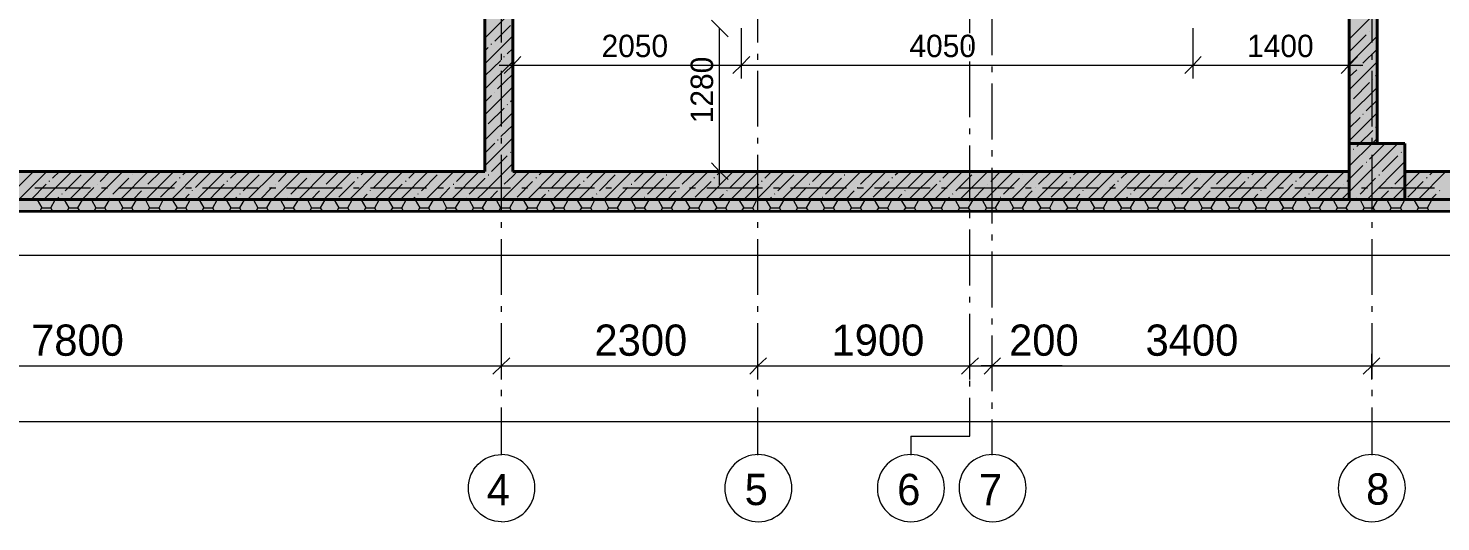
# Model space of a CAD drawing. Header units: millimetres. Extents: x -401725 to 250493, y 305116 to 802890.
# Drawn here: x -375132.255 to -375127.27, y 508974.714 to 508976.454 of the extents above; entities that cross this region are included whole.
import ezdxf

# ---------------------------------------------------------------- set-up
doc = ezdxf.new("R2010")
doc.units = ezdxf.units.MM
doc.layers.add('PDF _Геометрия', color=7, linetype='Continuous', true_color=0x1d1d1d)
doc.layers.add('PDF _Сплошная заливка', color=7, linetype='Continuous', true_color=0xffffff)
doc.layers.add('PDF _Текст', color=7, linetype='Continuous')

msp = doc.modelspace()

# ---------------------------------------------------------------- linework, layer by layer
at = {"layer": 'PDF _Геометрия', "color": 7, "lineweight": 40}
for points in [[(-375127.4947, 508976.0471), (-375127.4947, 508979.0003), (-375127.5931, 508979.0003)], [(-375127.5931, 508977.2871), (-375127.5931, 508976.0472), (-375127.4947, 508976.0472)], [(-375130.5447, 508975.9488), (-375130.5447, 508977.2287), (-375130.6431, 508977.2287), (-375130.6431, 508975.9488)], [(-375130.6431, 508975.9488), (-375133.4979, 508975.9488), (-375133.4979, 508975.8505)], [(-375130.5447, 508975.8505), (-375127.5932, 508975.8505), (-375127.5932, 508975.9488), (-375130.5447, 508975.9488)], [(-375133.4981, 508975.8505), (-375130.6432, 508975.8505)], [(-375130.6431, 508975.8505), (-375130.5447, 508975.8505)]]:
    msp.add_lwpolyline(points, dxfattribs=at)
at = {"layer": 'PDF _Геометрия', "color": 7, "lineweight": 9}
for points in [[(-375128.9314, 508976.4371), (-375128.9314, 508976.6338)], [(-375130.5847, 508976.4038), (-375130.5847, 508976.6004)], [(-375129.6797, 508976.4038), (-375129.6797, 508976.6004)], [(-375127.5131, 508976.6005), (-375127.5131, 508976.4038)], [(-375128.8531, 508976.3588), (-375128.8531, 508976.5554)], [(-375129.8147, 508975.9021), (-375129.8147, 508976.4538)], [(-375129.7381, 508976.3238), (-375129.7381, 508976.4538)], [(-375128.1431, 508976.3238), (-375128.1431, 508976.4538)], [(-375128.9314, 508976.3755), (-375128.9314, 508976.3971)], [(-375130.5847, 508976.3421), (-375130.5847, 508976.3638)], [(-375130.5447, 508976.3654), (-375130.5447, 508976.3238), (-375130.5447, 508976.2771)], [(-375129.6797, 508976.3421), (-375129.6797, 508976.3638)], [(-375128.9314, 508976.1405), (-375128.9314, 508976.3371)], [(-375127.5931, 508976.3654), (-375127.5931, 508976.3238), (-375127.5931, 508976.2771)], [(-375127.5131, 508976.3638), (-375127.5131, 508976.3421)], [(-375130.5931, 508976.3238), (-375129.7381, 508976.3238)], [(-375130.5847, 508976.1071), (-375130.5847, 508976.3038)], [(-375129.7381, 508976.2771), (-375129.7381, 508976.3238), (-375128.1431, 508976.3238)], [(-375129.6797, 508976.1071), (-375129.6797, 508976.3038)], [(-375128.8531, 508976.2988), (-375128.8531, 508976.3188)], [(-375128.1431, 508976.2771), (-375128.1431, 508976.3238), (-375127.5448, 508976.3238)], [(-375127.5131, 508976.3038), (-375127.5131, 508976.1071)], [(-375128.8531, 508976.0621), (-375128.8531, 508976.2588)], [(-375128.9314, 508976.0805), (-375128.9314, 508976.1005)], [(-375130.5847, 508976.0471), (-375130.5847, 508976.0671)], [(-375129.6797, 508976.0471), (-375129.6797, 508976.0671)], [(-375128.9314, 508975.8438), (-375128.9314, 508976.0404)], [(-375127.5131, 508976.0671), (-375127.5131, 508976.0471)], [(-375130.5847, 508975.8105), (-375130.5847, 508976.0071)], [(-375129.6797, 508975.8105), (-375129.6797, 508976.0071)], [(-375128.8531, 508976.0021), (-375128.8531, 508976.0238)], [(-375127.5131, 508976.0071), (-375127.5131, 508975.8105)], [(-375130.5447, 508975.9488), (-375127.5932, 508975.9488)], [(-375129.8564, 508975.9488), (-375129.8147, 508975.9488), (-375129.7664, 508975.9488)], [(-375128.8531, 508975.7655), (-375128.8531, 508975.9621)], [(-375132.0347, 508975.8905), (-375132.2314, 508975.8905)], [(-375131.9747, 508975.8905), (-375131.9964, 508975.8905)], [(-375131.7381, 508975.8905), (-375131.9364, 508975.8905)], [(-375131.6781, 508975.8905), (-375131.6997, 508975.8905)], [(-375131.4431, 508975.8905), (-375131.6397, 508975.8905)], [(-375131.3814, 508975.8905), (-375131.4031, 508975.8905)], [(-375131.1464, 508975.8905), (-375131.3431, 508975.8905)], [(-375131.0864, 508975.8905), (-375131.1064, 508975.8905)], [(-375130.8497, 508975.8905), (-375131.0464, 508975.8905)], [(-375130.7897, 508975.8905), (-375130.8097, 508975.8905)], [(-375130.5531, 508975.8905), (-375130.7497, 508975.8905)], [(-375130.4931, 508975.8905), (-375130.5131, 508975.8905)], [(-375130.2564, 508975.8905), (-375130.4531, 508975.8905)], [(-375130.1964, 508975.8905), (-375130.2164, 508975.8905)], [(-375129.9597, 508975.8905), (-375130.1564, 508975.8905)], [(-375129.8997, 508975.8905), (-375129.9214, 508975.8905)], [(-375129.6631, 508975.8905), (-375129.8597, 508975.8905)], [(-375129.6031, 508975.8905), (-375129.6247, 508975.8905)], [(-375129.3664, 508975.8905), (-375129.5647, 508975.8905)], [(-375129.3064, 508975.8905), (-375129.3281, 508975.8905)], [(-375129.0714, 508975.8905), (-375129.2681, 508975.8905)], [(-375129.0114, 508975.8905), (-375129.0314, 508975.8905)], [(-375128.7747, 508975.8905), (-375128.9714, 508975.8905)], [(-375128.7147, 508975.8905), (-375128.7347, 508975.8905)], [(-375128.4781, 508975.8905), (-375128.6747, 508975.8905)], [(-375128.4181, 508975.8905), (-375128.4381, 508975.8905)], [(-375128.1814, 508975.8905), (-375128.3781, 508975.8905)], [(-375128.1214, 508975.8905), (-375128.1414, 508975.8905)], [(-375127.8847, 508975.8905), (-375128.0814, 508975.8905)], [(-375127.8247, 508975.8905), (-375127.8464, 508975.8905)], [(-375127.5881, 508975.8905), (-375127.7847, 508975.8905)], [(-375127.5281, 508975.8905), (-375127.5497, 508975.8905)], [(-375127.2914, 508975.8905), (-375127.4897, 508975.8905)], [(-375133.8914, 508975.6538), (-375114.9355, 508975.6538), (-375114.9355, 508975.8071)], [(-375133.6947, 508975.807), (-375107.8953, 508975.807)], [(-375107.8946, 508975.8104), (-375133.694, 508975.8104)], [(-375128.9314, 508975.7838), (-375128.9314, 508975.8038)], [(-375130.5847, 508975.7505), (-375130.5847, 508975.7704)], [(-375129.6797, 508975.7505), (-375129.6797, 508975.7704)], [(-375128.9314, 508975.5471), (-375128.9314, 508975.7438)], [(-375127.5131, 508975.7705), (-375127.5131, 508975.7505)], [(-375130.5847, 508975.5138), (-375130.5847, 508975.7104)], [(-375129.6797, 508975.5138), (-375129.6797, 508975.7104)], [(-375128.8531, 508975.7055), (-375128.8531, 508975.7271)], [(-375127.5131, 508975.7105), (-375127.5131, 508975.5138)], [(-375128.8531, 508975.4688), (-375128.8531, 508975.6671)], [(-375128.9314, 508975.4871), (-375128.9314, 508975.5071)], [(-375130.5847, 508975.4538), (-375130.5847, 508975.4738)], [(-375129.6797, 508975.4538), (-375129.6797, 508975.4738)], [(-375128.9314, 508975.2505), (-375128.9314, 508975.4471)], [(-375127.5131, 508975.4738), (-375127.5131, 508975.4538)], [(-375130.5847, 508975.2171), (-375130.5847, 508975.4138)], [(-375129.6797, 508975.2171), (-375129.6797, 508975.4138)], [(-375128.8531, 508975.4088), (-375128.8531, 508975.4305)], [(-375127.5131, 508975.4138), (-375127.5131, 508975.2171)], [(-375128.8531, 508975.1738), (-375128.8531, 508975.3704)], [(-375130.5847, 508975.2638), (-375130.5847, 508975.3055)], [(-375129.6797, 508975.2638), (-375129.6797, 508975.3055)], [(-375128.9314, 508975.2638), (-375128.9314, 508975.3055)], [(-375128.8531, 508975.2638), (-375128.8531, 508975.3055)], [(-375127.5131, 508975.2638), (-375127.5131, 508975.3055)], [(-375133.7031, 508975.2638), (-375130.5849, 508975.2638)], [(-375130.5847, 508975.2155), (-375130.5847, 508975.2638), (-375129.6798, 508975.2638)], [(-375129.6797, 508975.2155), (-375129.6797, 508975.2638), (-375128.9314, 508975.2638)], [(-375128.9314, 508975.2155), (-375128.9314, 508975.2638), (-375128.8531, 508975.2638)], [(-375128.8331, 508975.2638), (-375128.8914, 508975.2638)], [(-375128.8531, 508975.2155), (-375128.8531, 508975.2638), (-375127.5131, 508975.2638)], [(-375128.6064, 508975.2638), (-375128.8331, 508975.2638)], [(-375127.5131, 508975.2155), (-375127.5131, 508975.2638), (-375125.6631, 508975.2638)], [(-375128.9314, 508975.1905), (-375128.9314, 508975.2105)], [(-375130.5847, 508975.1571), (-375130.5847, 508975.1788)], [(-375129.6797, 508975.1571), (-375129.6797, 508975.1788)], [(-375129.1397, 508975.0155), (-375128.9314, 508975.0155), (-375128.9314, 508975.1504)], [(-375127.5131, 508975.1788), (-375127.5131, 508975.1571)], [(-375130.5847, 508974.9488), (-375130.5847, 508975.1171)], [(-375129.6797, 508974.9488), (-375129.6797, 508975.1171)], [(-375128.8531, 508975.1121), (-375128.8531, 508975.1338)], [(-375127.5131, 508975.1171), (-375127.5131, 508974.9488)], [(-375133.7031, 508975.0672), (-375104.7104, 508975.0672)], [(-375128.8531, 508974.9488), (-375128.8531, 508975.0738)], [(-375129.1397, 508975.0155), (-375129.1397, 508974.9488)]]:
    msp.add_lwpolyline(points, dxfattribs=at)
at = {"layer": 'PDF _Геометрия', "lineweight": 9}
for points in [[(-375130.6431, 508976.4188), (-375130.5447, 508976.5171)], [(-375127.5931, 508976.4155), (-375127.4947, 508976.5138)], [(-375130.6081, 508976.4088), (-375130.5531, 508976.4638)], [(-375127.5897, 508976.3738), (-375127.5331, 508976.4304)], [(-375127.5214, 508976.4421), (-375127.5214, 508976.4421)], [(-375130.6431, 508976.3288), (-375130.5447, 508976.4271)], [(-375130.6431, 508976.3738), (-375130.6314, 508976.3855)], [(-375130.6197, 508976.3971), (-375130.6197, 508976.3988)], [(-375130.5647, 508976.3638), (-375130.5447, 508976.3821)], [(-375127.5931, 508976.3271), (-375127.4947, 508976.4254)], [(-375127.5447, 508976.3305), (-375127.4947, 508976.3804)], [(-375130.6431, 508976.2855), (-375130.5864, 508976.3404)], [(-375130.6431, 508976.2388), (-375130.5447, 508976.3371)], [(-375130.5747, 508976.3521), (-375130.5747, 508976.3538)], [(-375127.5931, 508976.2371), (-375127.4947, 508976.3354)], [(-375130.5981, 508976.2405), (-375130.5447, 508976.2921)], [(-375127.5931, 508976.2821), (-375127.5664, 508976.3071)], [(-375127.5547, 508976.3188), (-375127.5547, 508976.3188)], [(-375127.4997, 508976.2855), (-375127.4947, 508976.2905)], [(-375130.6431, 508976.1488), (-375130.5447, 508976.2471)], [(-375127.5931, 508976.1471), (-375127.4947, 508976.2454)], [(-375127.5781, 508976.2055), (-375127.5214, 508976.2621)], [(-375127.5097, 508976.2738), (-375127.5097, 508976.2738)], [(-375130.6431, 508976.1938), (-375130.6197, 508976.2171)], [(-375130.6081, 508976.2288), (-375130.6081, 508976.2288)], [(-375130.5647, 508976.1838), (-375130.5631, 508976.1855)], [(-375130.5531, 508976.1955), (-375130.5447, 508976.2021)], [(-375127.5897, 508976.1955), (-375127.5881, 508976.1955)], [(-375127.5331, 508976.1621), (-375127.4947, 508976.2004)], [(-375130.6431, 508976.0588), (-375130.5447, 508976.1571)], [(-375130.6314, 508976.1171), (-375130.5747, 508976.1721)], [(-375127.5931, 508976.0571), (-375127.4947, 508976.1554)], [(-375127.5931, 508976.1021), (-375127.5547, 508976.1388)], [(-375127.5447, 508976.1505), (-375127.5431, 508976.1505)], [(-375130.6431, 508976.1055), (-375130.6414, 508976.1055)], [(-375130.5864, 508976.0721), (-375130.5447, 508976.1121)], [(-375127.5564, 508976.0471), (-375127.5097, 508976.0938)], [(-375127.4997, 508976.1055), (-375127.4981, 508976.1055)], [(-375130.6431, 508975.9688), (-375130.5447, 508976.0671)], [(-375130.6431, 508976.0138), (-375130.6081, 508976.0488)], [(-375130.5981, 508976.0605), (-375130.5964, 508976.0605)], [(-375127.5931, 508975.9671), (-375127.5114, 508976.0471)], [(-375127.5931, 508975.8771), (-375127.4214, 508976.0471)], [(-375127.5664, 508976.0371), (-375127.5564, 508976.0471)], [(-375127.5214, 508975.9921), (-375127.4664, 508976.0471)], [(-375127.5114, 508976.0471), (-375127.4947, 508976.0654)], [(-375130.6197, 508975.9488), (-375130.5647, 508976.0038)], [(-375130.5531, 508976.0155), (-375130.5514, 508976.0171)], [(-375127.5931, 508976.0121), (-375127.5897, 508976.0155)], [(-375127.5781, 508976.0271), (-375127.5764, 508976.0271)], [(-375127.5331, 508975.9821), (-375127.5314, 508975.9821)], [(-375127.5297, 508975.8505), (-375127.3964, 508975.9838)], [(-375127.4764, 508975.9488), (-375127.4214, 508976.0038)], [(-375127.4097, 508976.0155), (-375127.4081, 508976.0171)], [(-375127.3981, 508976.0271), (-375127.3964, 508976.0288)], [(-375132.2931, 508975.8921), (-375132.2364, 508975.9488)], [(-375132.2881, 508975.8505), (-375132.1897, 508975.9488)], [(-375132.1997, 508975.8505), (-375132.1014, 508975.9488)], [(-375132.1697, 508975.9255), (-375132.1447, 508975.9488)], [(-375132.1247, 508975.8805), (-375132.0681, 508975.9371)], [(-375132.1097, 508975.8505), (-375132.0114, 508975.9488)], [(-375132.0564, 508975.9488), (-375132.0564, 508975.9488)], [(-375132.0197, 508975.8505), (-375131.9214, 508975.9488)], [(-375132.0014, 508975.9138), (-375131.9664, 508975.9488)], [(-375131.9297, 508975.8505), (-375131.8314, 508975.9488)], [(-375131.8881, 508975.9371), (-375131.8881, 508975.9371)], [(-375131.8781, 508975.9488), (-375131.8764, 508975.9488)], [(-375131.8397, 508975.8505), (-375131.7414, 508975.9488)], [(-375131.8331, 508975.9038), (-375131.7864, 508975.9488)], [(-375131.7497, 508975.8505), (-375131.6514, 508975.9488)], [(-375131.7097, 508975.9371), (-375131.6964, 508975.9488)], [(-375131.6647, 508975.8921), (-375131.6081, 508975.9488)], [(-375131.6597, 508975.8505), (-375131.5614, 508975.9488)], [(-375131.5697, 508975.8505), (-375131.4714, 508975.9488)], [(-375131.5414, 508975.9255), (-375131.5164, 508975.9488)], [(-375131.4964, 508975.8805), (-375131.4397, 508975.9371)], [(-375131.4814, 508975.8505), (-375131.3814, 508975.9488)], [(-375131.4281, 508975.9488), (-375131.4281, 508975.9488)], [(-375131.3914, 508975.8505), (-375131.2931, 508975.9488)], [(-375131.3714, 508975.9138), (-375131.3381, 508975.9488)], [(-375131.3014, 508975.8505), (-375131.2031, 508975.9488)], [(-375131.2597, 508975.9371), (-375131.2597, 508975.9371)], [(-375131.2481, 508975.9488), (-375131.2481, 508975.9488)], [(-375131.2114, 508975.8505), (-375131.1131, 508975.9488)], [(-375131.2031, 508975.9038), (-375131.1581, 508975.9488)], [(-375131.1214, 508975.8505), (-375131.0231, 508975.9488)], [(-375131.0797, 508975.9371), (-375131.0681, 508975.9488)], [(-375131.0347, 508975.8921), (-375130.9797, 508975.9488)], [(-375131.0314, 508975.8505), (-375130.9331, 508975.9488)], [(-375130.9414, 508975.8505), (-375130.8431, 508975.9488)], [(-375130.9114, 508975.9255), (-375130.8881, 508975.9488)], [(-375130.8664, 508975.8805), (-375130.8114, 508975.9371)], [(-375130.8514, 508975.8505), (-375130.7531, 508975.9488)], [(-375130.7997, 508975.9488), (-375130.7981, 508975.9488)], [(-375130.7614, 508975.8505), (-375130.6631, 508975.9488)], [(-375130.7431, 508975.9138), (-375130.7081, 508975.9488)], [(-375130.6431, 508975.8788), (-375130.5447, 508975.9771)], [(-375130.6314, 508975.9371), (-375130.6297, 508975.9371)], [(-375130.5747, 508975.9038), (-375130.5447, 508975.9321)], [(-375130.5447, 508975.8888), (-375130.4847, 508975.9488)], [(-375130.5447, 508975.9321), (-375130.5297, 508975.9488)], [(-375130.4931, 508975.8505), (-375130.3947, 508975.9488)], [(-375130.4514, 508975.9371), (-375130.4397, 508975.9488)], [(-375130.4064, 508975.8921), (-375130.3514, 508975.9488)], [(-375130.4031, 508975.8505), (-375130.3047, 508975.9488)], [(-375130.3131, 508975.8505), (-375130.2147, 508975.9488)], [(-375130.2831, 508975.9255), (-375130.2597, 508975.9488)], [(-375130.2381, 508975.8805), (-375130.1831, 508975.9371)], [(-375130.2231, 508975.8505), (-375130.1247, 508975.9488)], [(-375130.1714, 508975.9488), (-375130.1697, 508975.9488)], [(-375130.1331, 508975.8505), (-375130.0347, 508975.9488)], [(-375130.1147, 508975.9138), (-375130.0797, 508975.9488)], [(-375130.0431, 508975.8505), (-375129.9447, 508975.9488)], [(-375130.0031, 508975.9371), (-375130.0014, 508975.9371)], [(-375129.9914, 508975.9488), (-375129.9897, 508975.9488)], [(-375129.9547, 508975.8505), (-375129.8547, 508975.9488)], [(-375129.9464, 508975.9038), (-375129.8997, 508975.9488)], [(-375129.8647, 508975.8505), (-375129.7664, 508975.9488)], [(-375129.8231, 508975.9371), (-375129.8114, 508975.9488)], [(-375129.7781, 508975.8921), (-375129.7214, 508975.9488)], [(-375129.7747, 508975.8505), (-375129.6764, 508975.9488)], [(-375129.6847, 508975.8505), (-375129.5864, 508975.9488)], [(-375129.6547, 508975.9255), (-375129.6314, 508975.9488)], [(-375129.6097, 508975.8805), (-375129.5531, 508975.9371)], [(-375129.5947, 508975.8505), (-375129.4964, 508975.9488)], [(-375129.5431, 508975.9488), (-375129.5414, 508975.9488)], [(-375129.5047, 508975.8505), (-375129.4064, 508975.9488)], [(-375129.4864, 508975.9138), (-375129.4514, 508975.9488)], [(-375129.4147, 508975.8505), (-375129.3164, 508975.9488)], [(-375129.3747, 508975.9371), (-375129.3731, 508975.9371)], [(-375129.3631, 508975.9488), (-375129.3614, 508975.9488)], [(-375129.3247, 508975.8505), (-375129.2264, 508975.9488)], [(-375129.3181, 508975.9038), (-375129.2714, 508975.9488)], [(-375129.2347, 508975.8505), (-375129.1364, 508975.9488)], [(-375129.1947, 508975.9371), (-375129.1814, 508975.9488)], [(-375129.1497, 508975.8921), (-375129.0931, 508975.9488)], [(-375129.1464, 508975.8505), (-375129.0464, 508975.9488)], [(-375129.0564, 508975.8505), (-375128.9581, 508975.9488)], [(-375129.0264, 508975.9255), (-375129.0031, 508975.9488)], [(-375128.9814, 508975.8805), (-375128.9247, 508975.9371)], [(-375128.9664, 508975.8505), (-375128.8681, 508975.9488)], [(-375128.9131, 508975.9488), (-375128.9131, 508975.9488)], [(-375128.8764, 508975.8505), (-375128.7781, 508975.9488)], [(-375128.8581, 508975.9138), (-375128.8231, 508975.9488)], [(-375128.7864, 508975.8505), (-375128.6881, 508975.9488)], [(-375128.7447, 508975.9371), (-375128.7447, 508975.9371)], [(-375128.7347, 508975.9488), (-375128.7331, 508975.9488)], [(-375128.6964, 508975.8505), (-375128.5981, 508975.9488)], [(-375128.6897, 508975.9038), (-375128.6431, 508975.9488)], [(-375128.6064, 508975.8505), (-375128.5081, 508975.9488)], [(-375128.5664, 508975.9371), (-375128.5531, 508975.9488)], [(-375128.5214, 508975.8921), (-375128.4647, 508975.9488)], [(-375128.5164, 508975.8505), (-375128.4181, 508975.9488)], [(-375128.4264, 508975.8505), (-375128.3281, 508975.9488)], [(-375128.3981, 508975.9255), (-375128.3731, 508975.9488)], [(-375128.3531, 508975.8805), (-375128.2964, 508975.9371)], [(-375128.3381, 508975.8505), (-375128.2397, 508975.9488)], [(-375128.2847, 508975.9488), (-375128.2847, 508975.9488)], [(-375128.2481, 508975.8505), (-375128.1497, 508975.9488)], [(-375128.2297, 508975.9138), (-375128.1947, 508975.9488)], [(-375128.1581, 508975.8505), (-375128.0597, 508975.9488)], [(-375128.1164, 508975.9371), (-375128.1164, 508975.9371)], [(-375128.1047, 508975.9488), (-375128.1047, 508975.9488)], [(-375128.0681, 508975.8505), (-375127.9697, 508975.9488)], [(-375128.0614, 508975.9038), (-375128.0147, 508975.9488)], [(-375127.9781, 508975.8505), (-375127.8797, 508975.9488)], [(-375127.9364, 508975.9371), (-375127.9247, 508975.9488)], [(-375127.8914, 508975.8921), (-375127.8364, 508975.9488)], [(-375127.8881, 508975.8505), (-375127.7897, 508975.9488)], [(-375127.7981, 508975.8505), (-375127.6997, 508975.9488)], [(-375127.7681, 508975.9255), (-375127.7447, 508975.9488)], [(-375127.7231, 508975.8805), (-375127.6681, 508975.9371)], [(-375127.7081, 508975.8505), (-375127.6097, 508975.9488)], [(-375127.6564, 508975.9488), (-375127.6547, 508975.9488)], [(-375127.5997, 508975.9138), (-375127.5931, 508975.9221), (-375127.5447, 508975.9704)], [(-375127.4881, 508975.9371), (-375127.4864, 508975.9371)], [(-375127.4314, 508975.9038), (-375127.3964, 508975.9388)], [(-375127.3964, 508975.8938), (-375127.3414, 508975.9488)], [(-375127.3964, 508975.9388), (-375127.3864, 508975.9488)], [(-375127.3497, 508975.8505), (-375127.2514, 508975.9488)], [(-375127.3081, 508975.9371), (-375127.2964, 508975.9488)], [(-375132.2447, 508975.8505), (-375132.1914, 508975.9038)], [(-375132.1797, 508975.9138), (-375132.1797, 508975.9155)], [(-375132.0647, 508975.8505), (-375132.0231, 508975.8921)], [(-375132.0114, 508975.9038), (-375132.0114, 508975.9038)], [(-375131.9564, 508975.8688), (-375131.8997, 508975.9254)], [(-375131.8431, 508975.8921), (-375131.8431, 508975.8921)], [(-375131.7881, 508975.8588), (-375131.7314, 508975.9138)], [(-375131.7197, 508975.9255), (-375131.7197, 508975.9271)], [(-375131.6747, 508975.8805), (-375131.6747, 508975.8821)], [(-375131.6147, 508975.8505), (-375131.5631, 508975.9038)], [(-375131.5514, 508975.9138), (-375131.5514, 508975.9155)], [(-375131.4364, 508975.8505), (-375131.3947, 508975.8921)], [(-375131.3831, 508975.9038), (-375131.3831, 508975.9038)], [(-375131.3281, 508975.8688), (-375131.2714, 508975.9254)], [(-375131.2147, 508975.8921), (-375131.2147, 508975.8921)], [(-375131.1581, 508975.8588), (-375131.1031, 508975.9138)], [(-375131.0914, 508975.9255), (-375131.0914, 508975.9271)], [(-375131.0464, 508975.8805), (-375131.0464, 508975.8821)], [(-375130.9864, 508975.8505), (-375130.9347, 508975.9038)], [(-375130.9231, 508975.9138), (-375130.9214, 508975.9155)], [(-375130.8064, 508975.8505), (-375130.7664, 508975.8921)], [(-375130.7547, 508975.9038), (-375130.7531, 508975.9038)], [(-375130.6981, 508975.8688), (-375130.6431, 508975.9238)], [(-375130.6431, 508975.9238), (-375130.6431, 508975.9255)], [(-375130.5864, 508975.8921), (-375130.5847, 508975.8921)], [(-375130.5831, 508975.8505), (-375130.5447, 508975.8888)], [(-375130.5297, 508975.8588), (-375130.4747, 508975.9138)], [(-375130.4631, 508975.9255), (-375130.4614, 508975.9271)], [(-375130.4181, 508975.8805), (-375130.4164, 508975.8821)], [(-375130.3581, 508975.8505), (-375130.3064, 508975.9038)], [(-375130.2947, 508975.9138), (-375130.2931, 508975.9155)], [(-375130.1781, 508975.8505), (-375130.1381, 508975.8921)], [(-375130.1264, 508975.9038), (-375130.1247, 508975.9038)], [(-375130.0697, 508975.8688), (-375130.0131, 508975.9254)], [(-375129.9581, 508975.8921), (-375129.9564, 508975.8921)], [(-375129.9014, 508975.8588), (-375129.8447, 508975.9138)], [(-375129.8347, 508975.9255), (-375129.8331, 508975.9271)], [(-375129.7897, 508975.8805), (-375129.7881, 508975.8821)], [(-375129.7297, 508975.8505), (-375129.6764, 508975.9038)], [(-375129.6664, 508975.9138), (-375129.6647, 508975.9155)], [(-375129.5497, 508975.8505), (-375129.5081, 508975.8921)], [(-375129.4981, 508975.9038), (-375129.4964, 508975.9038)], [(-375129.4414, 508975.8688), (-375129.3847, 508975.9254)], [(-375129.3297, 508975.8921), (-375129.3281, 508975.8921)], [(-375129.2731, 508975.8588), (-375129.2164, 508975.9138)], [(-375129.2064, 508975.9255), (-375129.2047, 508975.9271)], [(-375129.1614, 508975.8805), (-375129.1597, 508975.8821)], [(-375129.1014, 508975.8505), (-375129.0481, 508975.9038)], [(-375129.0364, 508975.9138), (-375129.0364, 508975.9155)], [(-375128.9214, 508975.8505), (-375128.8797, 508975.8921)], [(-375128.8681, 508975.9038), (-375128.8681, 508975.9038)], [(-375128.8131, 508975.8688), (-375128.7564, 508975.9254)], [(-375128.6997, 508975.8921), (-375128.6997, 508975.8921)], [(-375128.6447, 508975.8588), (-375128.5881, 508975.9138)], [(-375128.5764, 508975.9255), (-375128.5764, 508975.9271)], [(-375128.5314, 508975.8805), (-375128.5314, 508975.8821)], [(-375128.4714, 508975.8505), (-375128.4197, 508975.9038)], [(-375128.4081, 508975.9138), (-375128.4081, 508975.9155)], [(-375128.2931, 508975.8505), (-375128.2514, 508975.8921)], [(-375128.2397, 508975.9038), (-375128.2397, 508975.9038)], [(-375128.1847, 508975.8688), (-375128.1281, 508975.9254)], [(-375128.0714, 508975.8921), (-375128.0714, 508975.8921)], [(-375128.0164, 508975.8588), (-375127.9597, 508975.9138)], [(-375127.9481, 508975.9255), (-375127.9481, 508975.9271)], [(-375127.9031, 508975.8805), (-375127.9031, 508975.8821)], [(-375127.8431, 508975.8505), (-375127.7914, 508975.9038)], [(-375127.7797, 508975.9138), (-375127.7797, 508975.9155)], [(-375127.6631, 508975.8505), (-375127.6231, 508975.8921)], [(-375127.6114, 508975.9038), (-375127.6114, 508975.9038)], [(-375127.5547, 508975.8688), (-375127.4997, 508975.9254)], [(-375127.4431, 508975.8921), (-375127.4414, 508975.8921)], [(-375127.4397, 508975.8505), (-375127.3964, 508975.8938)], [(-375127.3864, 508975.8588), (-375127.3314, 508975.9138)], [(-375127.3197, 508975.9255), (-375127.3181, 508975.9271)], [(-375127.2747, 508975.8805), (-375127.2731, 508975.8821)], [(-375132.2547, 508975.8505), (-375132.2547, 508975.8488), (-375132.2231, 508975.8488)], [(-375132.2231, 508975.8488), (-375132.2214, 508975.8505)], [(-375132.2231, 508975.8488), (-375132.2064, 508975.8205), (-375132.1747, 508975.8205)], [(-375132.1747, 508975.8205), (-375132.1597, 508975.8488)], [(-375132.1597, 508975.8505), (-375132.1597, 508975.8488), (-375132.1281, 508975.8488)], [(-375132.1547, 508975.8505), (-375132.1464, 508975.8588)], [(-375132.1347, 508975.8688), (-375132.1347, 508975.8705)], [(-375132.1281, 508975.8488), (-375132.1114, 508975.8205), (-375132.0797, 508975.8205)], [(-375132.1264, 508975.8488), (-375132.1264, 508975.8505)], [(-375132.0731, 508975.8105), (-375132.0797, 508975.8205), (-375132.0631, 508975.8488)], [(-375132.0647, 508975.8505), (-375132.0631, 508975.8488), (-375132.0314, 508975.8488)], [(-375132.0314, 508975.8488), (-375132.0314, 508975.8505)], [(-375132.0314, 508975.8488), (-375132.0164, 508975.8205), (-375131.9847, 508975.8205)], [(-375131.9847, 508975.8205), (-375131.9681, 508975.8488)], [(-375131.9697, 508975.8505), (-375131.9681, 508975.8488), (-375131.9364, 508975.8488)], [(-375131.9664, 508975.8588), (-375131.9664, 508975.8588)], [(-375131.9364, 508975.8488), (-375131.9364, 508975.8505)], [(-375131.9364, 508975.8488), (-375131.9214, 508975.8205), (-375131.8897, 508975.8205)], [(-375131.8831, 508975.8105), (-375131.8897, 508975.8205), (-375131.8731, 508975.8488)], [(-375131.8847, 508975.8505), (-375131.8547, 508975.8805)], [(-375131.8747, 508975.8505), (-375131.8731, 508975.8488), (-375131.8414, 508975.8488)], [(-375131.8414, 508975.8488), (-375131.8397, 508975.8505)], [(-375131.8414, 508975.8488), (-375131.8264, 508975.8205), (-375131.7931, 508975.8205)], [(-375131.7931, 508975.8205), (-375131.7781, 508975.8488)], [(-375131.7797, 508975.8505), (-375131.7781, 508975.8488), (-375131.7464, 508975.8488)], [(-375131.7464, 508975.8488), (-375131.7447, 508975.8505)], [(-375131.7464, 508975.8488), (-375131.7297, 508975.8205), (-375131.6981, 508975.8205)], [(-375131.7047, 508975.8505), (-375131.6864, 508975.8688)], [(-375131.6981, 508975.8205), (-375131.6831, 508975.8488)], [(-375131.6831, 508975.8505), (-375131.6831, 508975.8488), (-375131.6514, 508975.8488)], [(-375131.6514, 508975.8488), (-375131.6497, 508975.8505)], [(-375131.6514, 508975.8488), (-375131.6347, 508975.8205), (-375131.6031, 508975.8205)], [(-375131.5981, 508975.8105), (-375131.6031, 508975.8205), (-375131.5881, 508975.8488)], [(-375131.5881, 508975.8505), (-375131.5881, 508975.8488), (-375131.5564, 508975.8488)], [(-375131.5564, 508975.8488), (-375131.5547, 508975.8505)], [(-375131.5564, 508975.8488), (-375131.5397, 508975.8205), (-375131.5081, 508975.8205)], [(-375131.5247, 508975.8505), (-375131.5181, 508975.8588)], [(-375131.5081, 508975.8205), (-375131.4914, 508975.8488)], [(-375131.5064, 508975.8688), (-375131.5064, 508975.8705)], [(-375131.4931, 508975.8505), (-375131.4914, 508975.8488), (-375131.4597, 508975.8488)], [(-375131.4597, 508975.8488), (-375131.4597, 508975.8505)], [(-375131.4597, 508975.8488), (-375131.4447, 508975.8205), (-375131.4131, 508975.8205)], [(-375131.4064, 508975.8105), (-375131.4131, 508975.8205), (-375131.3964, 508975.8488)], [(-375131.3981, 508975.8505), (-375131.3964, 508975.8488), (-375131.3647, 508975.8488)], [(-375131.3647, 508975.8488), (-375131.3647, 508975.8505)], [(-375131.3647, 508975.8488), (-375131.3497, 508975.8205), (-375131.3181, 508975.8205)], [(-375131.3381, 508975.8588), (-375131.3381, 508975.8588)], [(-375131.3181, 508975.8205), (-375131.3014, 508975.8488)], [(-375131.3031, 508975.8505), (-375131.3014, 508975.8488), (-375131.2697, 508975.8488)], [(-375131.2697, 508975.8488), (-375131.2681, 508975.8505)], [(-375131.2697, 508975.8488), (-375131.2547, 508975.8205), (-375131.2231, 508975.8205)], [(-375131.2564, 508975.8505), (-375131.2264, 508975.8805)], [(-375131.2164, 508975.8105), (-375131.2231, 508975.8205), (-375131.2064, 508975.8488)], [(-375131.2081, 508975.8505), (-375131.2064, 508975.8488), (-375131.1747, 508975.8488)], [(-375131.1747, 508975.8488), (-375131.1731, 508975.8505)], [(-375131.1747, 508975.8488), (-375131.1581, 508975.8205), (-375131.1264, 508975.8205)], [(-375131.1264, 508975.8205), (-375131.1114, 508975.8488)], [(-375131.1131, 508975.8505), (-375131.1114, 508975.8488), (-375131.0797, 508975.8488)], [(-375131.0797, 508975.8488), (-375131.0781, 508975.8505)], [(-375131.0797, 508975.8488), (-375131.0631, 508975.8205), (-375131.0314, 508975.8205)], [(-375131.0764, 508975.8505), (-375131.0581, 508975.8688)], [(-375131.0314, 508975.8205), (-375131.0164, 508975.8488)], [(-375131.0164, 508975.8505), (-375131.0164, 508975.8488), (-375130.9847, 508975.8488)], [(-375130.9847, 508975.8488), (-375130.9831, 508975.8505)], [(-375130.9847, 508975.8488), (-375130.9681, 508975.8205), (-375130.9364, 508975.8205)], [(-375130.9314, 508975.8105), (-375130.9364, 508975.8205), (-375130.9214, 508975.8488)], [(-375130.9214, 508975.8505), (-375130.9214, 508975.8488), (-375130.8897, 508975.8488)], [(-375130.8964, 508975.8505), (-375130.8897, 508975.8588)], [(-375130.8897, 508975.8488), (-375130.8881, 508975.8505)], [(-375130.8897, 508975.8488), (-375130.8731, 508975.8205), (-375130.8414, 508975.8205)], [(-375130.8781, 508975.8688), (-375130.8781, 508975.8705)], [(-375130.8414, 508975.8205), (-375130.8247, 508975.8488)], [(-375130.8264, 508975.8505), (-375130.8247, 508975.8488), (-375130.7931, 508975.8488)], [(-375130.7931, 508975.8488), (-375130.7931, 508975.8505)], [(-375130.7931, 508975.8488), (-375130.7781, 508975.8205), (-375130.7464, 508975.8205)], [(-375130.7397, 508975.8105), (-375130.7464, 508975.8205), (-375130.7297, 508975.8488)], [(-375130.7314, 508975.8505), (-375130.7297, 508975.8488), (-375130.6981, 508975.8488)], [(-375130.7097, 508975.8588), (-375130.7097, 508975.8588)], [(-375130.6981, 508975.8488), (-375130.6981, 508975.8505)], [(-375130.6981, 508975.8488), (-375130.6831, 508975.8205), (-375130.6514, 508975.8205)], [(-375130.6731, 508975.8505), (-375130.6431, 508975.8788)], [(-375130.6514, 508975.8205), (-375130.6347, 508975.8488)], [(-375130.6364, 508975.8505), (-375130.6347, 508975.8488), (-375130.6031, 508975.8488)], [(-375130.6281, 508975.8505), (-375130.5981, 508975.8805)], [(-375130.6031, 508975.8488), (-375130.6014, 508975.8505)], [(-375130.6031, 508975.8488), (-375130.5881, 508975.8205), (-375130.5547, 508975.8205)], [(-375130.5497, 508975.8105), (-375130.5547, 508975.8205), (-375130.5397, 508975.8488)], [(-375130.5414, 508975.8505), (-375130.5397, 508975.8488), (-375130.5081, 508975.8488)], [(-375130.5081, 508975.8488), (-375130.5064, 508975.8505)], [(-375130.5081, 508975.8488), (-375130.4914, 508975.8205), (-375130.4597, 508975.8205)], [(-375130.4597, 508975.8205), (-375130.4447, 508975.8488)], [(-375130.4481, 508975.8505), (-375130.4297, 508975.8688)], [(-375130.4447, 508975.8505), (-375130.4447, 508975.8488), (-375130.4131, 508975.8488)], [(-375130.4131, 508975.8488), (-375130.4114, 508975.8505)], [(-375130.4131, 508975.8488), (-375130.3964, 508975.8205), (-375130.3647, 508975.8205)], [(-375130.3647, 508975.8205), (-375130.3497, 508975.8488)], [(-375130.3497, 508975.8505), (-375130.3497, 508975.8488), (-375130.3181, 508975.8488)], [(-375130.3181, 508975.8488), (-375130.3164, 508975.8505)], [(-375130.3181, 508975.8488), (-375130.3014, 508975.8205), (-375130.2697, 508975.8205)], [(-375130.2647, 508975.8105), (-375130.2697, 508975.8205), (-375130.2547, 508975.8488)], [(-375130.2681, 508975.8505), (-375130.2614, 508975.8588)], [(-375130.2547, 508975.8505), (-375130.2547, 508975.8488), (-375130.2214, 508975.8488)], [(-375130.2497, 508975.8688), (-375130.2481, 508975.8705)], [(-375130.2214, 508975.8488), (-375130.2214, 508975.8505)], [(-375130.2214, 508975.8488), (-375130.2064, 508975.8205), (-375130.1747, 508975.8205)], [(-375130.1747, 508975.8205), (-375130.1581, 508975.8488)], [(-375130.1597, 508975.8505), (-375130.1581, 508975.8488), (-375130.1264, 508975.8488)], [(-375130.1264, 508975.8488), (-375130.1264, 508975.8505)], [(-375130.1264, 508975.8488), (-375130.1114, 508975.8205), (-375130.0797, 508975.8205)], [(-375130.0814, 508975.8588), (-375130.0797, 508975.8588)], [(-375130.0731, 508975.8105), (-375130.0797, 508975.8205), (-375130.0631, 508975.8488)], [(-375130.0647, 508975.8505), (-375130.0631, 508975.8488), (-375130.0314, 508975.8488)], [(-375130.0314, 508975.8488), (-375130.0297, 508975.8505)], [(-375130.0314, 508975.8488), (-375130.0164, 508975.8205), (-375129.9847, 508975.8205)], [(-375129.9981, 508975.8505), (-375129.9697, 508975.8805)], [(-375129.9847, 508975.8205), (-375129.9681, 508975.8488)], [(-375129.9697, 508975.8505), (-375129.9681, 508975.8488), (-375129.9364, 508975.8488)], [(-375129.9364, 508975.8488), (-375129.9347, 508975.8505)], [(-375129.9364, 508975.8488), (-375129.9197, 508975.8205), (-375129.8881, 508975.8205)], [(-375129.8831, 508975.8105), (-375129.8881, 508975.8205), (-375129.8731, 508975.8488)], [(-375129.8747, 508975.8505), (-375129.8731, 508975.8488), (-375129.8414, 508975.8488)], [(-375129.8414, 508975.8488), (-375129.8397, 508975.8505)], [(-375129.8414, 508975.8488), (-375129.8247, 508975.8205), (-375129.7931, 508975.8205)], [(-375129.8197, 508975.8505), (-375129.8014, 508975.8688)], [(-375129.7931, 508975.8205), (-375129.7781, 508975.8488)], [(-375129.7781, 508975.8505), (-375129.7781, 508975.8488), (-375129.7464, 508975.8488)], [(-375129.7464, 508975.8488), (-375129.7447, 508975.8505)], [(-375129.7464, 508975.8488), (-375129.7297, 508975.8205), (-375129.6981, 508975.8205)], [(-375129.6981, 508975.8205), (-375129.6831, 508975.8488)], [(-375129.6831, 508975.8505), (-375129.6831, 508975.8488), (-375129.6514, 508975.8488)], [(-375129.6514, 508975.8488), (-375129.6497, 508975.8505)], [(-375129.6514, 508975.8488), (-375129.6347, 508975.8205), (-375129.6031, 508975.8205)], [(-375129.6397, 508975.8505), (-375129.6314, 508975.8588)], [(-375129.6214, 508975.8688), (-375129.6197, 508975.8705)], [(-375129.5981, 508975.8105), (-375129.6031, 508975.8205), (-375129.5864, 508975.8488)], [(-375129.5881, 508975.8505), (-375129.5864, 508975.8488), (-375129.5547, 508975.8488)], [(-375129.5547, 508975.8488), (-375129.5547, 508975.8505)], [(-375129.5547, 508975.8488), (-375129.5397, 508975.8205), (-375129.5081, 508975.8205)], [(-375129.5081, 508975.8205), (-375129.4914, 508975.8488)], [(-375129.4931, 508975.8505), (-375129.4914, 508975.8488), (-375129.4597, 508975.8488)], [(-375129.4597, 508975.8505), (-375129.4597, 508975.8488), (-375129.4447, 508975.8205), (-375129.4131, 508975.8205)], [(-375129.4531, 508975.8588), (-375129.4514, 508975.8588)], [(-375129.4064, 508975.8105), (-375129.4131, 508975.8205), (-375129.3964, 508975.8488)], [(-375129.3981, 508975.8505), (-375129.3964, 508975.8488), (-375129.3647, 508975.8488)], [(-375129.3697, 508975.8505), (-375129.3397, 508975.8805)], [(-375129.3647, 508975.8488), (-375129.3631, 508975.8505)], [(-375129.3647, 508975.8488), (-375129.3497, 508975.8205), (-375129.3181, 508975.8205)], [(-375129.3181, 508975.8205), (-375129.3014, 508975.8488)], [(-375129.3031, 508975.8505), (-375129.3014, 508975.8488), (-375129.2697, 508975.8488)], [(-375129.2697, 508975.8488), (-375129.2681, 508975.8505)], [(-375129.2697, 508975.8488), (-375129.2531, 508975.8205), (-375129.2214, 508975.8205)], [(-375129.2164, 508975.8105), (-375129.2214, 508975.8205), (-375129.2064, 508975.8488)], [(-375129.2081, 508975.8505), (-375129.2064, 508975.8488), (-375129.1747, 508975.8488)], [(-375129.1897, 508975.8505), (-375129.1714, 508975.8688)], [(-375129.1747, 508975.8488), (-375129.1731, 508975.8505)], [(-375129.1747, 508975.8488), (-375129.1581, 508975.8205), (-375129.1264, 508975.8205)], [(-375129.1214, 508975.8105), (-375129.1264, 508975.8205), (-375129.1114, 508975.8488)], [(-375129.1114, 508975.8505), (-375129.1114, 508975.8488), (-375129.0797, 508975.8488)], [(-375129.0797, 508975.8488), (-375129.0781, 508975.8505)], [(-375129.0797, 508975.8488), (-375129.0631, 508975.8205), (-375129.0314, 508975.8205)], [(-375129.0264, 508975.8105), (-375129.0314, 508975.8205), (-375129.0164, 508975.8488)], [(-375129.0164, 508975.8505), (-375129.0164, 508975.8488), (-375128.9831, 508975.8488)], [(-375129.0114, 508975.8505), (-375129.0031, 508975.8588)], [(-375128.9931, 508975.8688), (-375128.9914, 508975.8705)], [(-375128.9831, 508975.8488), (-375128.9831, 508975.8505)], [(-375128.9831, 508975.8488), (-375128.9681, 508975.8205), (-375128.9364, 508975.8205)], [(-375128.9297, 508975.8105), (-375128.9364, 508975.8205), (-375128.9197, 508975.8488)], [(-375128.9214, 508975.8505), (-375128.9197, 508975.8488), (-375128.8881, 508975.8488)], [(-375128.8881, 508975.8488), (-375128.8881, 508975.8505)], [(-375128.8881, 508975.8488), (-375128.8731, 508975.8205), (-375128.8414, 508975.8205)], [(-375128.8414, 508975.8205), (-375128.8247, 508975.8488)], [(-375128.8264, 508975.8505), (-375128.8247, 508975.8488), (-375128.7931, 508975.8488)], [(-375128.8247, 508975.8588), (-375128.8231, 508975.8588)], [(-375128.7914, 508975.8505), (-375128.7931, 508975.8488), (-375128.7781, 508975.8205), (-375128.7464, 508975.8205)], [(-375128.7397, 508975.8105), (-375128.7464, 508975.8205), (-375128.7297, 508975.8488)], [(-375128.7414, 508975.8505), (-375128.7114, 508975.8805)], [(-375128.7314, 508975.8505), (-375128.7297, 508975.8488), (-375128.6981, 508975.8488)], [(-375128.6981, 508975.8488), (-375128.6964, 508975.8505)], [(-375128.6981, 508975.8488), (-375128.6814, 508975.8205), (-375128.6497, 508975.8205)], [(-375128.6497, 508975.8205), (-375128.6347, 508975.8488)], [(-375128.6364, 508975.8505), (-375128.6347, 508975.8488), (-375128.6031, 508975.8488)], [(-375128.6031, 508975.8488), (-375128.6014, 508975.8505)], [(-375128.6031, 508975.8488), (-375128.5864, 508975.8205), (-375128.5547, 508975.8205)], [(-375128.5614, 508975.8505), (-375128.5431, 508975.8688)], [(-375128.5497, 508975.8105), (-375128.5547, 508975.8205), (-375128.5397, 508975.8488)], [(-375128.5397, 508975.8505), (-375128.5397, 508975.8488), (-375128.5081, 508975.8488)], [(-375128.5081, 508975.8488), (-375128.5064, 508975.8505)], [(-375128.5081, 508975.8488), (-375128.4914, 508975.8205), (-375128.4597, 508975.8205)], [(-375128.4547, 508975.8105), (-375128.4597, 508975.8205), (-375128.4447, 508975.8488)], [(-375128.4447, 508975.8505), (-375128.4447, 508975.8488), (-375128.4131, 508975.8488)], [(-375128.4131, 508975.8488), (-375128.4114, 508975.8505)], [(-375128.4131, 508975.8488), (-375128.3964, 508975.8205), (-375128.3647, 508975.8205)], [(-375128.3831, 508975.8505), (-375128.3747, 508975.8588)], [(-375128.3597, 508975.8105), (-375128.3647, 508975.8205), (-375128.3481, 508975.8488)], [(-375128.3631, 508975.8688), (-375128.3631, 508975.8705)], [(-375128.3497, 508975.8505), (-375128.3481, 508975.8488), (-375128.3164, 508975.8488)], [(-375128.3164, 508975.8488), (-375128.3164, 508975.8505)], [(-375128.3164, 508975.8488), (-375128.3014, 508975.8205), (-375128.2697, 508975.8205)], [(-375128.2631, 508975.8105), (-375128.2697, 508975.8205), (-375128.2531, 508975.8488)], [(-375128.2547, 508975.8505), (-375128.2531, 508975.8488), (-375128.2214, 508975.8488)], [(-375128.2214, 508975.8488), (-375128.2214, 508975.8505)], [(-375128.2214, 508975.8488), (-375128.2064, 508975.8205), (-375128.1747, 508975.8205)], [(-375128.1947, 508975.8588), (-375128.1947, 508975.8588)], [(-375128.1747, 508975.8205), (-375128.1581, 508975.8488)], [(-375128.1597, 508975.8505), (-375128.1581, 508975.8488), (-375128.1264, 508975.8488)], [(-375128.1247, 508975.8505), (-375128.1264, 508975.8488), (-375128.1114, 508975.8205), (-375128.0797, 508975.8205)], [(-375128.1131, 508975.8505), (-375128.0831, 508975.8805)], [(-375128.0731, 508975.8105), (-375128.0797, 508975.8205), (-375128.0631, 508975.8488)], [(-375128.0647, 508975.8505), (-375128.0631, 508975.8488), (-375128.0314, 508975.8488)], [(-375128.0314, 508975.8488), (-375128.0297, 508975.8505)], [(-375128.0314, 508975.8488), (-375128.0147, 508975.8205), (-375127.9831, 508975.8205)], [(-375127.9831, 508975.8205), (-375127.9681, 508975.8488)], [(-375127.9697, 508975.8505), (-375127.9681, 508975.8488), (-375127.9364, 508975.8488)], [(-375127.9364, 508975.8488), (-375127.9347, 508975.8505)], [(-375127.9364, 508975.8488), (-375127.9197, 508975.8205), (-375127.8881, 508975.8205)], [(-375127.9331, 508975.8505), (-375127.9147, 508975.8688)], [(-375127.8831, 508975.8105), (-375127.8881, 508975.8205), (-375127.8731, 508975.8488)], [(-375127.8731, 508975.8505), (-375127.8731, 508975.8488), (-375127.8414, 508975.8488)], [(-375127.8414, 508975.8488), (-375127.8397, 508975.8505)], [(-375127.8414, 508975.8488), (-375127.8247, 508975.8205), (-375127.7931, 508975.8205)], [(-375127.7881, 508975.8105), (-375127.7931, 508975.8205), (-375127.7781, 508975.8488)], [(-375127.7781, 508975.8505), (-375127.7781, 508975.8488), (-375127.7447, 508975.8488)], [(-375127.7531, 508975.8505), (-375127.7464, 508975.8588)], [(-375127.7447, 508975.8488), (-375127.7447, 508975.8505)], [(-375127.7447, 508975.8488), (-375127.7297, 508975.8205), (-375127.6981, 508975.8205)], [(-375127.7347, 508975.8688), (-375127.7347, 508975.8705)], [(-375127.6914, 508975.8105), (-375127.6981, 508975.8205), (-375127.6814, 508975.8488)], [(-375127.6831, 508975.8505), (-375127.6814, 508975.8488), (-375127.6497, 508975.8488)], [(-375127.6497, 508975.8488), (-375127.6497, 508975.8505)], [(-375127.6497, 508975.8488), (-375127.6347, 508975.8205), (-375127.6031, 508975.8205)], [(-375127.6197, 508975.8505), (-375127.5931, 508975.8771)], [(-375127.5964, 508975.8105), (-375127.6031, 508975.8205), (-375127.5864, 508975.8488)], [(-375127.5881, 508975.8505), (-375127.5864, 508975.8488), (-375127.5547, 508975.8488)], [(-375127.5664, 508975.8588), (-375127.5664, 508975.8588)], [(-375127.5547, 508975.8488), (-375127.5547, 508975.8505)], [(-375127.5547, 508975.8488), (-375127.5397, 508975.8205), (-375127.5081, 508975.8205)], [(-375127.5081, 508975.8205), (-375127.4914, 508975.8488)], [(-375127.4931, 508975.8505), (-375127.4914, 508975.8488), (-375127.4597, 508975.8488)], [(-375127.4847, 508975.8505), (-375127.4547, 508975.8805)], [(-375127.4581, 508975.8505), (-375127.4597, 508975.8488), (-375127.4447, 508975.8205), (-375127.4114, 508975.8205)], [(-375127.4064, 508975.8105), (-375127.4114, 508975.8205), (-375127.3964, 508975.8488)], [(-375127.3981, 508975.8505), (-375127.3964, 508975.8488), (-375127.3647, 508975.8488)], [(-375127.3647, 508975.8488), (-375127.3631, 508975.8505)], [(-375127.3647, 508975.8488), (-375127.3481, 508975.8205), (-375127.3164, 508975.8205)], [(-375127.3164, 508975.8205), (-375127.3014, 508975.8488)], [(-375127.3047, 508975.8505), (-375127.2864, 508975.8688)], [(-375127.3014, 508975.8505), (-375127.3014, 508975.8488), (-375127.2697, 508975.8488)], [(-375132.2131, 508975.8105), (-375132.2064, 508975.8205)], [(-375132.1697, 508975.8105), (-375132.1747, 508975.8205)], [(-375132.1164, 508975.8105), (-375132.1114, 508975.8205)], [(-375132.0214, 508975.8105), (-375132.0164, 508975.8205)], [(-375131.9781, 508975.8105), (-375131.9847, 508975.8205)], [(-375131.9264, 508975.8105), (-375131.9214, 508975.8205)], [(-375131.8314, 508975.8105), (-375131.8264, 508975.8205)], [(-375131.7881, 508975.8105), (-375131.7931, 508975.8205)], [(-375131.7364, 508975.8105), (-375131.7297, 508975.8205)], [(-375131.6931, 508975.8105), (-375131.6981, 508975.8205)], [(-375131.6414, 508975.8105), (-375131.6347, 508975.8205)], [(-375131.5447, 508975.8105), (-375131.5397, 508975.8205)], [(-375131.5031, 508975.8105), (-375131.5081, 508975.8205)], [(-375131.4497, 508975.8105), (-375131.4447, 508975.8205)], [(-375131.3547, 508975.8105), (-375131.3497, 508975.8205)], [(-375131.3114, 508975.8105), (-375131.3181, 508975.8205)], [(-375131.2597, 508975.8105), (-375131.2547, 508975.8205)], [(-375131.1647, 508975.8105), (-375131.1581, 508975.8205)], [(-375131.1214, 508975.8105), (-375131.1264, 508975.8205)], [(-375131.0697, 508975.8105), (-375131.0631, 508975.8205)], [(-375131.0264, 508975.8105), (-375131.0314, 508975.8205)], [(-375130.9747, 508975.8105), (-375130.9681, 508975.8205)], [(-375130.8781, 508975.8105), (-375130.8731, 508975.8205)], [(-375130.8364, 508975.8105), (-375130.8414, 508975.8205)], [(-375130.7831, 508975.8105), (-375130.7781, 508975.8205)], [(-375130.6881, 508975.8105), (-375130.6831, 508975.8205)], [(-375130.6447, 508975.8105), (-375130.6514, 508975.8205)], [(-375130.5931, 508975.8105), (-375130.5881, 508975.8205)], [(-375130.4981, 508975.8105), (-375130.4914, 508975.8205)], [(-375130.4547, 508975.8105), (-375130.4597, 508975.8205)], [(-375130.4031, 508975.8105), (-375130.3964, 508975.8205)], [(-375130.3597, 508975.8105), (-375130.3647, 508975.8205)], [(-375130.3081, 508975.8105), (-375130.3014, 508975.8205)], [(-375130.2114, 508975.8105), (-375130.2064, 508975.8205)], [(-375130.1681, 508975.8105), (-375130.1747, 508975.8205)], [(-375130.1164, 508975.8105), (-375130.1114, 508975.8205)], [(-375130.0214, 508975.8105), (-375130.0164, 508975.8205)], [(-375129.9781, 508975.8105), (-375129.9847, 508975.8205)], [(-375129.9264, 508975.8105), (-375129.9197, 508975.8205)], [(-375129.8314, 508975.8105), (-375129.8247, 508975.8205)], [(-375129.7881, 508975.8105), (-375129.7931, 508975.8205)], [(-375129.7364, 508975.8105), (-375129.7297, 508975.8205)], [(-375129.6931, 508975.8105), (-375129.6981, 508975.8205)], [(-375129.6397, 508975.8105), (-375129.6347, 508975.8205)], [(-375129.5447, 508975.8105), (-375129.5397, 508975.8205)], [(-375129.5014, 508975.8105), (-375129.5081, 508975.8205)], [(-375129.4497, 508975.8105), (-375129.4447, 508975.8205)], [(-375129.3547, 508975.8105), (-375129.3497, 508975.8205)], [(-375129.3114, 508975.8105), (-375129.3181, 508975.8205)], [(-375129.2597, 508975.8105), (-375129.2531, 508975.8205)], [(-375129.1647, 508975.8105), (-375129.1581, 508975.8205)], [(-375129.0697, 508975.8105), (-375129.0631, 508975.8205)], [(-375128.9731, 508975.8105), (-375128.9681, 508975.8205)], [(-375128.8781, 508975.8105), (-375128.8731, 508975.8205)], [(-375128.8347, 508975.8105), (-375128.8414, 508975.8205)], [(-375128.7831, 508975.8105), (-375128.7781, 508975.8205)], [(-375128.6881, 508975.8105), (-375128.6814, 508975.8205)], [(-375128.6447, 508975.8105), (-375128.6497, 508975.8205)], [(-375128.5931, 508975.8105), (-375128.5864, 508975.8205)], [(-375128.4981, 508975.8105), (-375128.4914, 508975.8205)], [(-375128.4014, 508975.8105), (-375128.3964, 508975.8205)], [(-375128.3064, 508975.8105), (-375128.3014, 508975.8205)], [(-375128.2114, 508975.8105), (-375128.2064, 508975.8205)], [(-375128.1681, 508975.8105), (-375128.1747, 508975.8205)], [(-375128.1164, 508975.8105), (-375128.1114, 508975.8205)], [(-375128.0214, 508975.8105), (-375128.0147, 508975.8205)], [(-375127.9781, 508975.8105), (-375127.9831, 508975.8205)], [(-375127.9264, 508975.8105), (-375127.9197, 508975.8205)], [(-375127.8314, 508975.8105), (-375127.8247, 508975.8205)], [(-375127.7347, 508975.8105), (-375127.7297, 508975.8205)], [(-375127.6397, 508975.8105), (-375127.6347, 508975.8205)], [(-375127.5447, 508975.8105), (-375127.5397, 508975.8205)], [(-375127.5014, 508975.8105), (-375127.5081, 508975.8205)], [(-375127.4497, 508975.8105), (-375127.4447, 508975.8205)], [(-375127.3547, 508975.8105), (-375127.3481, 508975.8205)], [(-375127.3114, 508975.8105), (-375127.3164, 508975.8205)]]:
    msp.add_lwpolyline(points, dxfattribs=at)
at = {"layer": 'PDF _Геометрия', "color": 7, "lineweight": 18}
for points in [[(-375129.8431, 508976.4821), (-375129.8147, 508976.4538), (-375129.7847, 508976.4238)], [(-375130.5164, 508976.3538), (-375130.5447, 508976.3238), (-375130.5747, 508976.2938)], [(-375129.7081, 508976.3538), (-375129.7381, 508976.3238), (-375129.7681, 508976.2938)], [(-375128.1147, 508976.3538), (-375128.1431, 508976.3238), (-375128.1731, 508976.2938)], [(-375127.5631, 508976.3538), (-375127.5931, 508976.3238), (-375127.6214, 508976.2938)], [(-375129.8431, 508975.9788), (-375129.8147, 508975.9488), (-375129.7847, 508975.9205)], [(-375130.5547, 508975.2921), (-375130.5847, 508975.2638), (-375130.6147, 508975.2338)], [(-375129.6497, 508975.2921), (-375129.6797, 508975.2638), (-375129.7081, 508975.2338)], [(-375128.9014, 508975.2921), (-375128.9314, 508975.2638), (-375128.9614, 508975.2338)], [(-375128.8231, 508975.2921), (-375128.8531, 508975.2638), (-375128.8814, 508975.2338)], [(-375127.4847, 508975.2921), (-375127.5131, 508975.2638), (-375127.5431, 508975.2338)]]:
    msp.add_lwpolyline(points, dxfattribs=at)
at = {"layer": 'PDF _Геометрия', "color": 7, "lineweight": 40}
for points in [[(-375127.3964, 508976.0471), (-375127.5931, 508976.0471), (-375127.5931, 508975.8505), (-375127.3964, 508975.8505)], [(-375127.3964, 508975.8505), (-375125.7615, 508975.8505), (-375125.7615, 508975.9488), (-375127.3964, 508975.9488)]]:
    msp.add_lwpolyline(points, close=True, dxfattribs=at)
at = {"layer": 'PDF _Геометрия', "color": 7, "lineweight": 9}
msp.add_lwpolyline([(-375133.694, 508975.8504), (-375107.8946, 508975.8504)], close=True, dxfattribs=at)
msp.add_lwpolyline([(-375130.5847, 508974.7138, 0.411972), (-375130.4664, 508974.8321, 0.417263), (-375130.5847, 508974.9504)], format="xyb", dxfattribs=at)
for points in [[(-375129.6781, 508974.9504, 0.422535), (-375129.7964, 508974.8321, 0.417263), (-375129.6781, 508974.7138, 0.411972), (-375129.5597, 508974.8321, 0.417263)], [(-375129.1397, 508974.9504, 0.422535), (-375129.2581, 508974.8321, 0.417263), (-375129.1397, 508974.7138, 0.411972), (-375129.0214, 508974.8321, 0.417263)], [(-375128.8514, 508974.9504, 0.422535), (-375128.9697, 508974.8321, 0.417263), (-375128.8514, 508974.7138, 0.411972), (-375128.7331, 508974.8321, 0.417263)], [(-375127.5131, 508974.9504, 0.422535), (-375127.6314, 508974.8321, 0.417263), (-375127.5131, 508974.7138, 0.411972), (-375127.3947, 508974.8321, 0.417263)]]:
    msp.add_lwpolyline(points, format="xyb", close=True, dxfattribs=at)
for points in [[(-375130.7014, 508974.8321), (-375130.7014, 508974.8988), (-375130.6497, 508974.9504), (-375130.5847, 508974.9504)], [(-375130.5847, 508974.7138), (-375130.6497, 508974.7138), (-375130.7014, 508974.7671), (-375130.7014, 508974.8321)]]:
    msp.add_open_spline(points, degree=3, dxfattribs=at)
at = {"layer": 'PDF _Сплошная заливка', "lineweight": 5, "transparency": 33554559}
for points in [[(-375127.5934, 508979.0009), (-375127.5934, 508976.0477), (-375127.4951, 508979.0009), (-375127.4951, 508976.0477)], [(-375130.6433, 508977.2294), (-375130.6433, 508975.8511), (-375130.545, 508977.2294), (-375130.545, 508975.8511)], [(-375127.5934, 508976.0477), (-375127.5934, 508975.8511), (-375127.3968, 508976.0477), (-375127.3968, 508975.8511)], [(-375133.4982, 508975.9494), (-375133.4982, 508975.8511), (-375130.6433, 508975.9494), (-375130.6433, 508975.8511)], [(-375130.545, 508975.9494), (-375130.545, 508975.8511), (-375127.5934, 508975.9494), (-375127.5934, 508975.8511)], [(-375127.3968, 508975.9494), (-375127.3968, 508975.8511), (-375125.7618, 508975.9494), (-375125.7618, 508975.8511)], [(-375133.6947, 508975.8504), (-375107.8953, 508975.8504), (-375133.6947, 508975.8104), (-375107.8953, 508975.8104)]]:
    msp.add_solid(points, dxfattribs=at)

# ---------------------------------------------------------------- texts
at = {"layer": 'PDF _Текст', "attachment_point": 4, "style": ''}
for s, insert, char_height in [('2050', (-375130.2314, 508976.391), 0.07891), ('4050', (-375129.1448, 508976.391), 0.07891), ('1400', (-375127.9531, 508976.391), 0.07891), ('7800', (-375132.2447, 508975.3533), 0.11009), ('2300', (-375130.2565, 508975.3533), 0.11009), ('1900', (-375129.4198, 508975.3533), 0.11009), ('200', (-375128.7932, 508975.3533), 0.11009), ('3400', (-375128.3115, 508975.3533), 0.11009), ('8', (-375127.5331, 508974.8284), 0.1103), ('4', (-375130.6364, 508974.8268), 0.1103), ('5', (-375129.7264, 508974.8268), 0.1103), ('6', (-375129.1881, 508974.8268), 0.1103), ('7', (-375128.8997, 508974.8268), 0.1103)]:
    msp.add_mtext(s, dxfattribs=dict(at, insert=insert, char_height=char_height))
at = {"layer": 'PDF _Текст', "insert": (-375129.8769, 508976.1188), "char_height": 0.07891, "attachment_point": 4, "rotation": 90, "style": ''}
msp.add_mtext('1280', dxfattribs=at)

doc.saveas('drawing.dxf')
